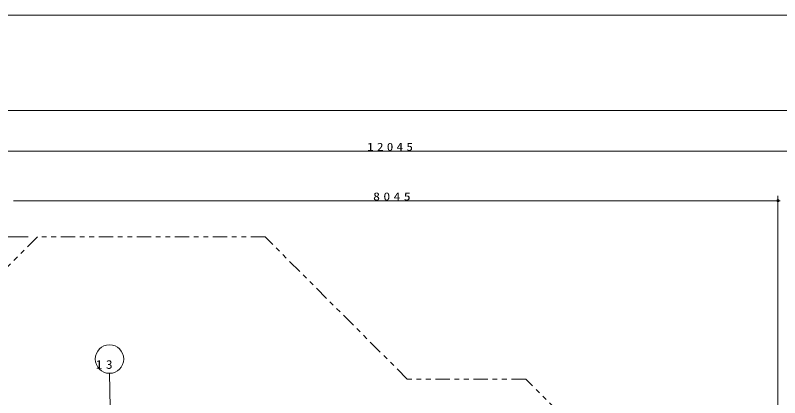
# Model space of a CAD drawing. Units: millimetres on the paper. Extents: x 0 to 420, y -594 to 297.
# Drawn here: x 90 to 250.9, y 216.6 to 297 of the extents above; entities that cross this region are included whole.
import ezdxf

# ---------------------------------------------------------------- set-up
doc = ezdxf.new("R2010")
doc.units = ezdxf.units.MM
doc.linetypes.add('USER3', pattern=[8, 3, -1, 1, -1, 1, -1])
for name, color, linetype, lineweight in [('0_2', 7, 'Continuous', 13), ('2D_DIMENSION', 7, 'Continuous', 13), ('2D_OUTLINE', 7, 'USER3', 13), ('AM_5', 7, 'Continuous', 13), ('FMT', 7, 'Continuous', 13)]:
    doc.layers.add(name, color=color, linetype=linetype, lineweight=lineweight)
doc.styles.add('ＭＳ ゴシック', font='')
doc.styles.get('ＭＳ ゴシック').set_extended_font_data('MS Gothic')

msp = doc.modelspace()

# ---------------------------------------------------------------- linework, layer by layer
at = {"layer": '0_2'}
for p, q in [((89.663, 257.988), (90.163, 257.988)), ((250.553, 257.988), (250.053, 257.988)), ((250.553, 257.988), (251.053, 257.988))]:
    msp.add_line(p, q, dxfattribs=at)
msp.add_lwpolyline([(0, 297), (420, 297), (420, 0), (0, 0)], close=True, dxfattribs=at)
msp.add_circle((250.553, 257.988), 0.25, dxfattribs=at)
msp.add_circle((250.553, 257.988), 0.25, dxfattribs=at)
at = {"layer": '2D_DIMENSION'}
for p, q in [((50.163, 268.436), (290.053, 268.436)), ((90.163, 257.988), (250.053, 257.988)), ((250.553, 168.121), (250.553, 258.988)), ((250.553, 168.121), (250.553, 258.988)), ((92.686, 250.399), (35.04, 250.399)), ((92.686, 250.399), (43.526, 250.399))]:
    msp.add_line(p, q, dxfattribs=at)
at = {"layer": '2D_OUTLINE'}
for p, q in [((94.686, 250.399), (62.927, 218.64)), ((142.595, 250.399), (94.686, 250.399)), ((172.507, 220.486), (142.595, 250.399)), ((197.453, 220.486), (172.507, 220.486)), ((210.231, 207.709), (197.453, 220.486))]:
    msp.add_line(p, q, dxfattribs=at)
at = {"layer": 'AM_5'}
msp.add_line((109.872, 221.685), (109.954, 214.51), dxfattribs=at)
msp.add_circle((109.838, 224.685), 3, dxfattribs=at)
at = {"layer": 'FMT'}
msp.add_line((28, 277), (403, 277), dxfattribs=at)

# ---------------------------------------------------------------- texts
at = {"layer": '2D_DIMENSION', "char_height": 1.686, "attachment_point": 7, "style": 'ＭＳ ゴシック'}
for s, insert in [('\\T1.5;\\W1.2;12045', (164.084, 268.469)), ('\\T1.5;\\W1.25;8045', (165.344, 258.021))]:
    msp.add_mtext(s, dxfattribs=dict(at, insert=insert))
at = {"layer": 'AM_5', "insert": (106.921, 222.602), "char_height": 1.833, "attachment_point": 7, "style": 'ＭＳ ゴシック'}
msp.add_mtext('\\T1.5;\\W1.15;13', dxfattribs=at)

doc.saveas('drawing.dxf')
